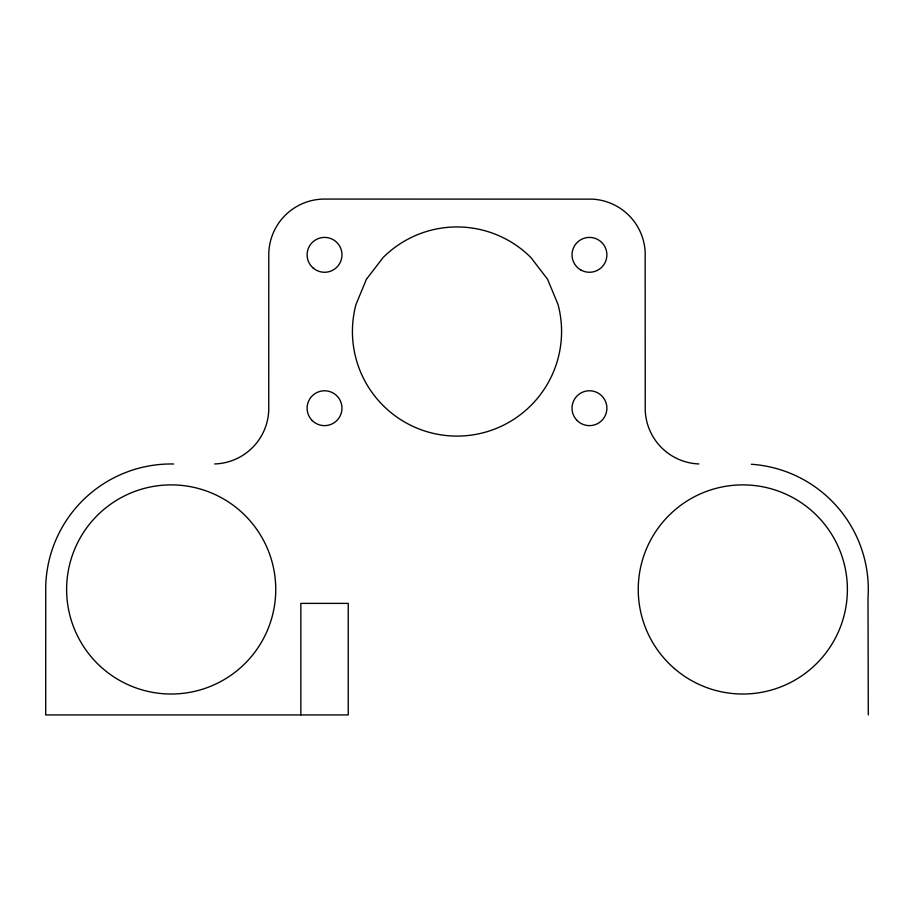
<?xml version="1.0" encoding="UTF-8"?>
<svg xmlns="http://www.w3.org/2000/svg" width="914" height="914" viewBox="0 0 914 914"><rect width="100%" height="100%" fill="white"/><g stroke="black" fill="none" stroke-linecap="round" stroke-linejoin="round"><path stroke-width="1.37" d="M868.3 714.919L868.003 598.019A125.481 125.481 0 0 0 751.388 464.266M300.843 714.931L300.843 603.389L348.245 603.389L348.245 714.931L45.7 714.931L45.723 586.982A125.481 125.481 0 0 1 173.649 463.992M214.699 463.946A55.765 55.765 0 0 0 268.75 406.513L268.773 254.835A55.765 55.765 0 0 1 324.55 199.069L592.226 199.138A55.765 55.765 0 0 1 645.158 257.611L645.238 406.102A55.765 55.765 0 0 0 698.867 463.935M366.445 279.238L355.992 304.453A104.573 104.573 0 0 0 457 436.092A104.573 104.573 0 0 0 558.008 304.453L547.555 279.238L530.943 257.577A104.573 104.573 0 0 0 383.057 257.577L366.445 279.238M312.794 267.711A17.423 17.423 0 0 0 341.573 258.571A17.423 17.423 0 0 0 319.272 238.223A17.423 17.423 0 0 0 312.794 267.711M312.222 420.531A17.423 17.423 0 0 0 341.379 412.717A17.423 17.423 0 0 0 320.037 391.363A17.423 17.423 0 0 0 312.222 420.531M580.744 269.927A17.423 17.423 0 0 0 606.885 254.835A17.423 17.423 0 0 0 580.744 239.742A17.423 17.423 0 0 0 580.744 269.927M577.134 420.531A17.423 17.423 0 0 0 606.29 412.717A17.423 17.423 0 0 0 584.937 391.363A17.423 17.423 0 0 0 577.134 420.531M100.471 666.489A104.573 104.573 0 0 0 273.252 612.174A104.573 104.573 0 0 0 139.819 489.698A104.573 104.573 0 0 0 100.471 666.489M674.475 668.602A104.573 104.573 0 0 0 845.53 609.067A104.573 104.573 0 0 0 708.441 490.692A104.573 104.573 0 0 0 674.475 668.602"/></g></svg>
